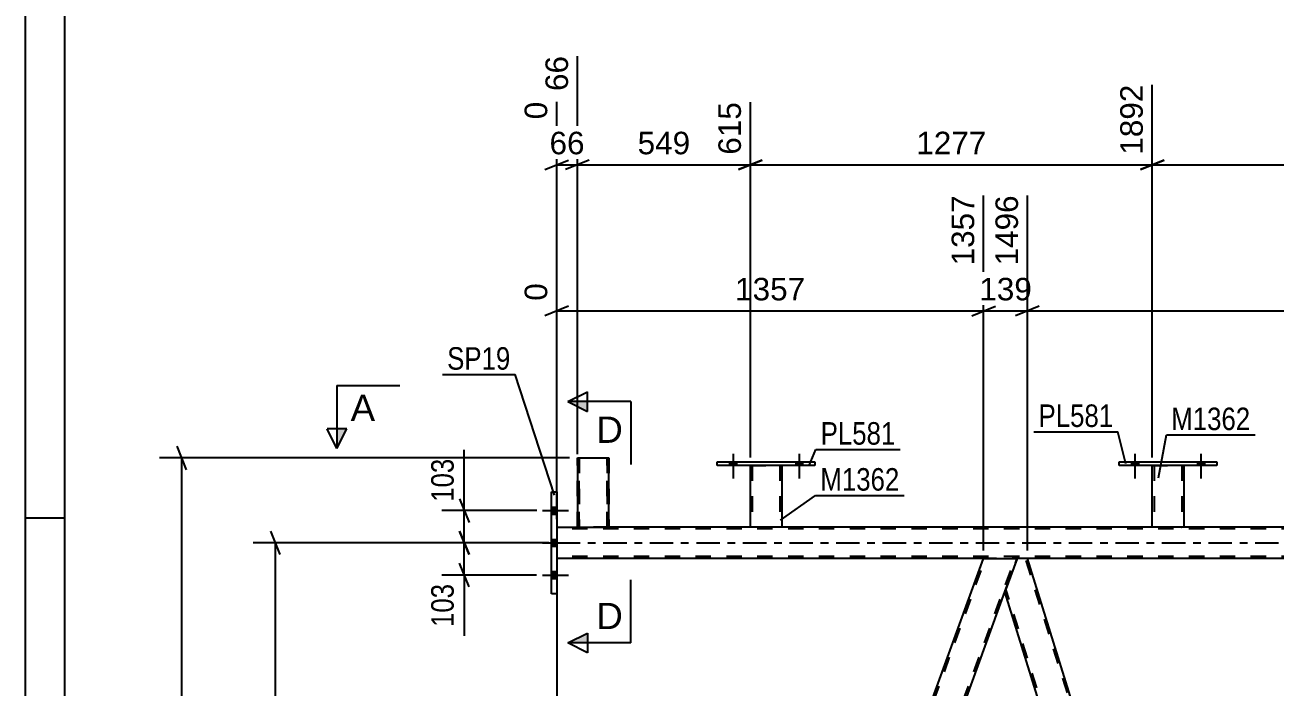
# Model space of a CAD drawing. Header units: millimetres. Extents: x 0 to 841, y 0 to 594.
# Drawn here: x 0 to 159, y 425.5 to 509.8 of the extents above; entities that cross this region are included whole.
import ezdxf

# ---------------------------------------------------------------- set-up
doc = ezdxf.new("R2010")
doc.units = ezdxf.units.MM
doc.linetypes.add('DXK_LINE_DOT2', pattern=[3.9198, 1.9599, -1.9599])
doc.linetypes.add('DXK_LINE_DOT3', pattern=[5.9187, 2.979, -0.9799, 0.9799, -0.9799])
doc.styles.add('Arial', font='arial.ttf', dxfattribs={"height": 0.2})
doc.styles.add('Arial Narrow', font='ARIALN.TTF', dxfattribs={"height": 0.2})

# ---------------------------------------------------------------- blocks, each defined once
blk = doc.blocks.new('Unknown-717034159-1133')
at = {"color": 5, "linetype": 'Continuous'}
for p, q in [((0, 594), (0, 0)), ((5, 589), (5, 5)), ((5, 447), (0, 447))]:
    blk.add_line(p, q, dxfattribs=at)
blk = doc.blocks.new('Bolt-717034159-3560 - 3558')
at = {"linetype": 'Continuous'}
for points in [[(89.56, 453.71), (90.44, 453.71), (90.44, 454.19), (89.56, 454.19)], [(97.96, 453.71), (98.84, 453.71), (98.84, 454.19), (97.96, 454.19)]]:
    blk.add_hatch(color=1, dxfattribs=at).paths.add_polyline_path(points)
at = {"color": 1, "linetype": 'Continuous'}
for p, q in [((90, 455.19), (90, 452.07)), ((98.4, 455.19), (98.4, 452.07)), ((89.56, 454.19), (89.56, 453.71)), ((90.44, 454.19), (90.44, 453.71)), ((97.96, 454.19), (97.96, 453.71)), ((98.84, 454.19), (98.84, 453.71))]:
    blk.add_line(p, q, dxfattribs=at)
blk = doc.blocks.new('Bolt-717034159-3561 - 3558')
at = {"linetype": 'Continuous'}
for points in [[(89.56, 453.71), (90.44, 453.71), (90.44, 454.19), (89.56, 454.19)], [(97.96, 453.71), (98.84, 453.71), (98.84, 454.19), (97.96, 454.19)]]:
    blk.add_hatch(color=1, dxfattribs=at).paths.add_polyline_path(points)
at = {"color": 1, "linetype": 'Continuous'}
for p, q in [((90, 455.19), (90, 452.07)), ((98.4, 455.19), (98.4, 452.07)), ((89.56, 454.19), (89.56, 453.71)), ((90.44, 454.19), (90.44, 453.71)), ((97.96, 454.19), (97.96, 453.71)), ((98.84, 454.19), (98.84, 453.71))]:
    blk.add_line(p, q, dxfattribs=at)
blk = doc.blocks.new('Bolt-717034159-3562 - 3558')
at = {"linetype": 'Continuous'}
for points in [[(140.64, 453.71), (141.52, 453.71), (141.52, 454.19), (140.64, 454.19)], [(149.04, 453.71), (149.92, 453.71), (149.92, 454.19), (149.04, 454.19)]]:
    blk.add_hatch(color=1, dxfattribs=at).paths.add_polyline_path(points)
at = {"color": 1, "linetype": 'Continuous'}
for p, q in [((141.08, 455.19), (141.08, 452.07)), ((149.48, 455.19), (149.48, 452.07)), ((140.64, 454.19), (140.64, 453.71)), ((141.52, 454.19), (141.52, 453.71)), ((149.04, 454.19), (149.04, 453.71)), ((149.92, 454.19), (149.92, 453.71))]:
    blk.add_line(p, q, dxfattribs=at)
blk = doc.blocks.new('Bolt-717034159-3563 - 3558')
at = {"linetype": 'Continuous'}
for points in [[(140.64, 453.71), (141.52, 453.71), (141.52, 454.19), (140.64, 454.19)], [(149.04, 453.71), (149.92, 453.71), (149.92, 454.19), (149.04, 454.19)]]:
    blk.add_hatch(color=1, dxfattribs=at).paths.add_polyline_path(points)
at = {"color": 1, "linetype": 'Continuous'}
for p, q in [((141.08, 455.19), (141.08, 452.07)), ((149.48, 455.19), (149.48, 452.07)), ((140.64, 454.19), (140.64, 453.71)), ((141.52, 454.19), (141.52, 453.71)), ((149.04, 454.19), (149.04, 453.71)), ((149.92, 454.19), (149.92, 453.71))]:
    blk.add_line(p, q, dxfattribs=at)
blk = doc.blocks.new('Part-717034159-3628 - 3558')
at = {"color": 2, "linetype": 'Continuous'}
for p, q in [((143.28, 445.87), (143.28, 453.71)), ((147.28, 453.71), (147.28, 445.87)), ((147.24, 445.87), (143.28, 445.87)), ((147.28, 445.87), (147.24, 445.87))]:
    blk.add_line(p, q, dxfattribs=at)
at = {"color": 7, "linetype": 'DXK_LINE_DOT2'}
for p, q in [((143.28, 453.71), (147.28, 453.71)), ((143.28, 453.71), (143.28, 453.71)), ((143.28, 453.71), (143.28, 453.71)), ((143.52, 453.71), (143.52, 445.87)), ((147.04, 453.71), (147.04, 445.87)), ((147.28, 453.71), (147.28, 453.71)), ((147.28, 453.71), (147.28, 453.71)), ((147.02, 445.87), (147.04, 445.87))]:
    blk.add_line(p, q, dxfattribs=at)
blk = doc.blocks.new('Part-717034159-3588 - 3558')
at = {"color": 2, "linetype": 'Continuous'}
for p, q in [((70.22, 454.67), (70.22, 454.67)), ((70.22, 454.67), (70.22, 445.87)), ((70.22, 454.67), (74.22, 454.67)), ((74.22, 454.67), (74.22, 454.67)), ((74.22, 445.87), (74.22, 454.67)), ((70.22, 445.87), (70.22, 445.87)), ((70.22, 445.87), (74.18, 445.87)), ((74.22, 445.87), (74.18, 445.87)), ((74.22, 445.87), (74.22, 445.87))]:
    blk.add_line(p, q, dxfattribs=at)
at = {"color": 7, "linetype": 'DXK_LINE_DOT2'}
for p, q in [((70.22, 445.87), (70.22, 454.67)), ((70.22, 454.67), (70.22, 454.67)), ((70.26, 454.67), (70.26, 454.67)), ((70.36, 454.67), (70.36, 454.67)), ((70.46, 454.67), (70.46, 454.67)), ((70.46, 445.87), (70.46, 454.67)), ((70.46, 454.67), (70.46, 445.87)), ((70.46, 454.67), (70.48, 454.67)), ((70.46, 454.67), (70.48, 454.67)), ((70.48, 454.67), (70.52, 454.67)), ((70.48, 454.67), (70.52, 454.67)), ((70.52, 454.67), (70.52, 454.67)), ((70.52, 454.67), (70.53, 454.67)), ((70.7, 454.67), (70.7, 454.67)), ((70.7, 454.67), (70.7, 454.67)), ((73.98, 445.87), (73.98, 454.67)), ((73.98, 454.67), (73.98, 445.87)), ((74.22, 454.67), (74.22, 445.87)), ((70.22, 445.87), (70.22, 445.87)), ((70.26, 445.87), (70.7, 445.87)), ((70.46, 445.87), (70.46, 445.87)), ((70.7, 445.87), (70.7, 445.87)), ((70.7, 445.87), (70.7, 445.87)), ((73.96, 445.87), (73.98, 445.87)), ((73.96, 445.87), (73.98, 445.87)), ((73.98, 445.87), (73.98, 445.87)), ((74.22, 445.87), (74.22, 445.87))]:
    blk.add_line(p, q, dxfattribs=at)
blk = doc.blocks.new('Part-717034159-3603 - 3558')
at = {"color": 2, "linetype": 'Continuous'}
for p, q in [((88, 453.71), (88, 454.19)), ((88, 454.19), (100.4, 454.19)), ((100.4, 453.71), (88, 453.71)), ((100.4, 454.19), (100.4, 453.71))]:
    blk.add_line(p, q, dxfattribs=at)
blk = doc.blocks.new('Part-717034159-3618 - 3558')
at = {"color": 2, "linetype": 'Continuous'}
for p, q in [((92.2, 445.87), (92.2, 453.71)), ((96.2, 453.71), (96.2, 445.87)), ((96.16, 445.87), (92.2, 445.87)), ((96.2, 445.87), (96.16, 445.87))]:
    blk.add_line(p, q, dxfattribs=at)
at = {"color": 7, "linetype": 'DXK_LINE_DOT2'}
for p, q in [((92.2, 453.71), (96.2, 453.71)), ((92.2, 453.71), (92.2, 453.71)), ((92.2, 453.71), (92.2, 453.71)), ((92.44, 453.71), (92.44, 445.87)), ((95.96, 453.71), (95.96, 445.87)), ((96.2, 453.71), (96.2, 453.71)), ((96.2, 453.71), (96.2, 453.71)), ((95.94, 445.87), (95.96, 445.87))]:
    blk.add_line(p, q, dxfattribs=at)
blk = doc.blocks.new('Part-717034159-3623 - 3558')
at = {"color": 2, "linetype": 'Continuous'}
for p, q in [((139.08, 453.71), (139.08, 454.19)), ((139.08, 454.19), (151.48, 454.19)), ((151.48, 453.71), (139.08, 453.71)), ((151.48, 454.19), (151.48, 453.71))]:
    blk.add_line(p, q, dxfattribs=at)
blk = doc.blocks.new('Part-717034159-3886 - 3558')
at = {"color": 2, "linetype": 'Continuous'}
for p, q in [((126.1, 441.87), (124.56, 437.62)), ((127.42, 441.87), (126.1, 441.87)), ((163.7, 325.47), (127.42, 441.87)), ((159.51, 325.47), (124.56, 437.62))]:
    blk.add_line(p, q, dxfattribs=at)
at = {"color": 7, "linetype": 'DXK_LINE_DOT2'}
for p, q in [((163.99, 323.74), (127.17, 441.87)), ((161.27, 320.65), (124.69, 437.99)), ((161.02, 320.65), (159.51, 325.47)), ((164.12, 324.12), (163.7, 325.47)), ((162.86, 320.65), (164.12, 324.12)), ((161.02, 320.65), (162.86, 320.65))]:
    blk.add_line(p, q, dxfattribs=at)
blk = doc.blocks.new('Part-717034159-3805 - 3558')
at = {"color": 2, "linetype": 'Continuous'}
for p, q in [((67.58, 445.87), (70.22, 445.87)), ((92.2, 445.87), (74.22, 445.87)), ((143.28, 445.87), (96.2, 445.87)), ((194.36, 445.87), (147.28, 445.87)), ((121.85, 441.87), (67.58, 441.87)), ((206.98, 441.87), (127.42, 441.87))]:
    blk.add_line(p, q, dxfattribs=at)
at = {"color": 7, "linetype": 'DXK_LINE_DOT2'}
for p, q in [((67.58, 445.87), (67.58, 441.87)), ((730.04, 445.63), (67.58, 445.63)), ((74.22, 445.87), (70.22, 445.87)), ((96.2, 445.87), (92.2, 445.87)), ((147.28, 445.87), (143.28, 445.87)), ((730.04, 442.11), (67.58, 442.11)), ((127.42, 441.87), (121.85, 441.87))]:
    blk.add_line(p, q, dxfattribs=at)
at = {"color": 7, "linetype": 'DXK_LINE_DOT3'}
blk.add_line((67.58, 443.87), (730.04, 443.87), dxfattribs=at)
blk = doc.blocks.new('Part-717034159-3865 - 3558')
at = {"color": 2, "linetype": 'Continuous'}
for p, q in [((66.94, 450.37), (67.58, 450.37)), ((66.94, 437.37), (66.94, 450.37)), ((67.58, 450.37), (67.58, 437.37)), ((67.58, 437.37), (66.94, 437.37))]:
    blk.add_line(p, q, dxfattribs=at)
blk = doc.blocks.new('Part-717034159-3891 - 3558')
at = {"color": 2, "linetype": 'Continuous'}
for p, q in [((77.73, 320.65), (121.85, 441.87)), ((121.85, 441.87), (126.1, 441.87)), ((81.98, 320.65), (124.56, 437.62))]:
    blk.add_line(p, q, dxfattribs=at)
at = {"color": 7, "linetype": 'DXK_LINE_DOT2'}
for p, q in [((77.98, 320.65), (122.1, 441.87)), ((81.73, 320.65), (125.85, 441.87)), ((124.56, 437.62), (126.1, 441.87)), ((81.98, 320.65), (77.73, 320.65))]:
    blk.add_line(p, q, dxfattribs=at)
blk = doc.blocks.new('Bolt-717034159-3941 - 3558')
at = {"linetype": 'Continuous'}
for points in [[(67.58, 447.53), (67.58, 448.41), (66.94, 448.41), (66.94, 447.53)], [(67.58, 447.53), (67.58, 448.41), (66.94, 448.41), (66.94, 447.53)], [(67.58, 447.53), (67.58, 448.41), (66.94, 448.41), (66.94, 447.53)], [(67.58, 443.43), (67.58, 444.31), (66.94, 444.31), (66.94, 443.43)], [(67.58, 443.43), (67.58, 444.31), (66.94, 444.31), (66.94, 443.43)], [(67.58, 439.33), (67.58, 440.21), (66.94, 440.21), (66.94, 439.33)], [(67.58, 439.33), (67.58, 440.21), (66.94, 440.21), (66.94, 439.33)], [(67.58, 439.33), (67.58, 440.21), (66.94, 440.21), (66.94, 439.33)]]:
    blk.add_hatch(color=1, dxfattribs=at).paths.add_polyline_path(points)
at = {"color": 1, "linetype": 'Continuous'}
for p, q in [((65.78, 447.97), (69.1, 447.97)), ((65.78, 447.97), (69.1, 447.97)), ((65.78, 447.97), (69.1, 447.97)), ((66.94, 448.41), (67.58, 448.41)), ((66.94, 448.41), (67.58, 448.41)), ((66.94, 448.41), (67.58, 448.41)), ((66.94, 447.53), (67.58, 447.53)), ((66.94, 447.53), (67.58, 447.53)), ((66.94, 447.53), (67.58, 447.53)), ((65.78, 443.87), (69.1, 443.87)), ((65.78, 443.87), (69.1, 443.87)), ((66.94, 444.31), (67.58, 444.31)), ((66.94, 444.31), (67.58, 444.31)), ((66.94, 443.43), (67.58, 443.43)), ((66.94, 443.43), (67.58, 443.43)), ((65.78, 439.77), (69.1, 439.77)), ((65.78, 439.77), (69.1, 439.77)), ((65.78, 439.77), (69.1, 439.77)), ((66.94, 440.21), (67.58, 440.21)), ((66.94, 440.21), (67.58, 440.21)), ((66.94, 440.21), (67.58, 440.21)), ((66.94, 439.33), (67.58, 439.33)), ((66.94, 439.33), (67.58, 439.33)), ((66.94, 439.33), (67.58, 439.33))]:
    blk.add_line(p, q, dxfattribs=at)
blk = doc.blocks.new('StraightDimension-717034159-4133 - 3558')
at = {"color": 7, "linetype": 'Continuous'}
for p, q in [((70.22, 455.15), (70.22, 505.81)), ((92.2, 454.71), (92.2, 499.93)), ((71.72, 492.56), (68.72, 491.36)), ((70.22, 491.96), (92.2, 491.96)), ((90.7, 491.36), (93.7, 492.56))]:
    blk.add_line(p, q, dxfattribs=at)
at = {"color": 0, "linetype": 'Continuous'}
blk.add_wipeout([(91.6, 500.53), (87.4, 500.53), (87.4, 492.66), (91.6, 492.66)], dxfattribs=at)
at = {"color": 0}
blk.add_wipeout([(85.14, 492.71), (85.14, 496.91), (77.27, 496.91), (77.27, 492.71)], dxfattribs=at)
at = {"color": 3, "linetype": 'Continuous', "style": 'Arial'}
blk.add_text('615', height=2.865, rotation=90.0002, dxfattribs=at).set_placement((91, 493.26))
at = {"color": 3, "style": 'Arial'}
blk.add_text('549', height=2.865, dxfattribs=at).set_placement((77.87, 493.31))
blk = doc.blocks.new('StraightDimension-717034159-4063 - 3558')
at = {"color": 7, "linetype": 'Continuous'}
for p, q in [((55.24, 449.47), (56.44, 446.47)), ((65.05, 447.97), (52.99, 447.97)), ((55.84, 443.87), (55.84, 447.97)), ((56.44, 442.37), (55.24, 445.37)), ((66.58, 443.87), (52.99, 443.87))]:
    blk.add_line(p, q, dxfattribs=at)
at = {"color": 0}
blk.add_wipeout([(55.09, 455.18), (50.89, 455.18), (50.89, 448.49), (55.09, 448.49)], dxfattribs=at)
at = {"color": 7, "linetype": 'Continuous'}
blk.add_line((55.84, 447.97), (55.84, 455.7), dxfattribs=at)
blk.add_line((55.84, 447.97), (55.84, 455.7), dxfattribs=at)
at = {"color": 3, "style": 'Arial Narrow'}
blk.add_text('103', height=2.863, rotation=90.0002, dxfattribs=at).set_placement((54.49, 449.09))
blk = doc.blocks.new('StraightDimension-717034159-4102 - 3558')
at = {"color": 7, "linetype": 'Continuous'}
for p, q in [((67.58, 440.87), (67.58, 377.53)), ((49.16, 321.65), (49.16, 382.78)), ((50.66, 380.53), (47.66, 379.33)), ((66.08, 379.33), (69.08, 380.53)), ((49.16, 379.93), (67.58, 379.93))]:
    blk.add_line(p, q, dxfattribs=at)
at = {"color": 0}
blk.add_wipeout([(62.62, 380.68), (62.62, 384.88), (54.11, 384.88), (54.11, 380.68)], dxfattribs=at)
at = {"color": 3, "style": 'Arial Narrow'}
blk.add_text('1431', height=2.863, dxfattribs=at).set_placement((54.71, 381.28))
blk = doc.blocks.new('StraightDimension-717034159-4607 - 3558')
at = {"color": 7, "linetype": 'Continuous'}
for p, q in [((121.85, 442.87), (121.85, 488.06)), ((67.58, 446.87), (67.58, 476.89)), ((69.08, 473.97), (66.08, 472.77)), ((120.35, 472.77), (123.35, 473.97)), ((67.58, 473.37), (121.85, 473.37))]:
    blk.add_line(p, q, dxfattribs=at)
at = {"color": 0, "linetype": 'Continuous'}
for points in [[(121.25, 488.66), (117.05, 488.66), (117.05, 478.57), (121.25, 478.57)], [(66.98, 477.49), (62.78, 477.49), (62.78, 474.07), (66.98, 474.07)]]:
    blk.add_wipeout(points, dxfattribs=at)
at = {"color": 0}
blk.add_wipeout([(99.76, 474.12), (99.76, 478.32), (89.66, 478.32), (89.66, 474.12)], dxfattribs=at)
at = {"color": 3, "linetype": 'Continuous', "style": 'Arial'}
for s, height, p in [('1357', 2.865, (120.65, 479.17)), ('0', 2.87, (66.38, 474.67))]:
    blk.add_text(s, height=height, rotation=90.0002, dxfattribs=at).set_placement(p)
at = {"color": 3, "style": 'Arial'}
blk.add_text('1357', height=2.865, dxfattribs=at).set_placement((90.26, 474.72))
blk = doc.blocks.new('StraightDimension-717034159-4054 - 3558')
at = {"color": 7, "linetype": 'Continuous'}
for p, q in [((55.24, 445.37), (56.44, 442.37)), ((66.58, 443.87), (52.99, 443.87)), ((55.84, 439.77), (55.84, 443.87)), ((56.44, 438.27), (55.24, 441.27)), ((65.01, 439.77), (52.99, 439.77))]:
    blk.add_line(p, q, dxfattribs=at)
at = {"color": 0}
blk.add_wipeout([(55.09, 439.24), (50.89, 439.24), (50.89, 432.56), (55.09, 432.56)], dxfattribs=at)
at = {"color": 7, "linetype": 'Continuous'}
blk.add_line((55.84, 439.77), (55.84, 432.03), dxfattribs=at)
blk.add_line((55.84, 439.77), (55.84, 432.03), dxfattribs=at)
at = {"color": 3, "style": 'Arial Narrow'}
blk.add_text('103', height=2.863, rotation=90.0002, dxfattribs=at).set_placement((54.49, 433.16))
blk = doc.blocks.new('StraightDimension-717034159-4073 - 3558')
at = {"color": 7, "linetype": 'Continuous'}
for p, q in [((32.43, 442.37), (31.23, 445.37)), ((65.94, 443.87), (28.98, 443.87)), ((31.83, 318.01), (31.83, 443.87)), ((31.23, 319.51), (32.43, 316.51)), ((47.84, 318.01), (28.98, 318.01))]:
    blk.add_line(p, q, dxfattribs=at)
at = {"color": 0}
blk.add_wipeout([(31.08, 385.19), (26.88, 385.19), (26.88, 376.68), (31.08, 376.68)], dxfattribs=at)
at = {"color": 3, "style": 'Arial Narrow'}
blk.add_text('3146', height=2.863, rotation=90.0002, dxfattribs=at).set_placement((30.48, 377.28))
blk = doc.blocks.new('StraightDimension-717034159-4088 - 3558')
at = {"color": 7, "linetype": 'Continuous'}
for p, q in [((20.53, 453.17), (19.33, 456.17)), ((69.22, 454.67), (17.08, 454.67)), ((19.93, 310.27), (19.93, 454.67)), ((19.33, 311.77), (20.53, 308.77)), ((155.37, 310.27), (17.08, 310.27))]:
    blk.add_line(p, q, dxfattribs=at)
at = {"color": 0}
blk.add_wipeout([(19.18, 386.72), (14.98, 386.72), (14.98, 378.21), (19.18, 378.21)], dxfattribs=at)
at = {"color": 3, "style": 'Arial Narrow'}
blk.add_text('3610', height=2.863, rotation=90.0002, dxfattribs=at).set_placement((18.58, 378.81))
blk = doc.blocks.new('StraightDimension-717034159-4123 - 3558')
at = {"color": 7, "linetype": 'Continuous'}
for p, q in [((70.22, 455.15), (70.22, 505.81)), ((67.58, 446.87), (67.58, 499.98)), ((66.08, 491.36), (69.08, 492.56)), ((67.58, 491.96), (70.22, 491.96)), ((71.72, 492.56), (68.72, 491.36))]:
    blk.add_line(p, q, dxfattribs=at)
at = {"color": 0, "linetype": 'Continuous'}
blk.add_wipeout([(69.62, 506.41), (65.42, 506.41), (65.42, 500.76), (69.62, 500.76)], dxfattribs=at)
at = {"color": 0}
blk.add_wipeout([(71.72, 492.71), (71.72, 496.91), (66.07, 496.91), (66.07, 492.71)], dxfattribs=at)
at = {"color": 3, "linetype": 'Continuous', "style": 'Arial'}
blk.add_text('66', height=2.865, rotation=90.0002, dxfattribs=at).set_placement((69.02, 501.36))
at = {"color": 3, "style": 'Arial'}
blk.add_text('66', height=2.865, dxfattribs=at).set_placement((66.67, 493.31))
at = {"color": 0, "linetype": 'Continuous'}
blk.add_wipeout([(66.98, 500.58), (62.78, 500.58), (62.78, 497.16), (66.98, 497.16)], dxfattribs=at)
at = {"color": 3, "linetype": 'Continuous', "style": 'Arial'}
blk.add_text('0', height=2.87, rotation=90.0002, dxfattribs=at).set_placement((66.38, 497.76))
blk = doc.blocks.new('StraightDimension-717034159-4143 - 3558')
at = {"color": 7, "linetype": 'Continuous'}
for p, q in [((143.28, 454.71), (143.28, 502.15)), ((92.2, 454.71), (92.2, 499.93)), ((93.7, 492.56), (90.7, 491.36)), ((92.2, 491.96), (143.28, 491.96)), ((141.78, 491.36), (144.78, 492.56))]:
    blk.add_line(p, q, dxfattribs=at)
at = {"color": 0, "linetype": 'Continuous'}
blk.add_wipeout([(142.68, 502.75), (138.48, 502.75), (138.48, 492.66), (142.68, 492.66)], dxfattribs=at)
at = {"color": 0}
blk.add_wipeout([(122.78, 492.71), (122.78, 496.91), (112.69, 496.91), (112.69, 492.71)], dxfattribs=at)
at = {"color": 3, "linetype": 'Continuous', "style": 'Arial'}
blk.add_text('1892', height=2.865, rotation=90.0002, dxfattribs=at).set_placement((142.08, 493.26))
at = {"color": 3, "style": 'Arial'}
blk.add_text('1277', height=2.865, dxfattribs=at).set_placement((113.29, 493.31))
blk = doc.blocks.new('StraightDimension-717034159-4153 - 3558')
at = {"color": 7, "linetype": 'Continuous'}
for p, q in [((143.28, 454.71), (143.28, 502.15)), ((194.36, 454.71), (194.36, 502.15)), ((144.78, 492.56), (141.78, 491.36)), ((143.28, 491.96), (194.36, 491.96)), ((192.86, 491.36), (195.86, 492.56))]:
    blk.add_line(p, q, dxfattribs=at)
at = {"color": 0, "linetype": 'Continuous'}
blk.add_wipeout([(193.76, 502.75), (189.56, 502.75), (189.56, 492.66), (193.76, 492.66)], dxfattribs=at)
at = {"color": 0}
blk.add_wipeout([(173.86, 492.71), (173.86, 496.91), (163.77, 496.91), (163.77, 492.71)], dxfattribs=at)
at = {"color": 3, "linetype": 'Continuous', "style": 'Arial'}
blk.add_text('3170', height=2.865, rotation=90.0002, dxfattribs=at).set_placement((193.16, 493.26))
at = {"color": 3, "style": 'Arial'}
blk.add_text('1277', height=2.865, dxfattribs=at).set_placement((164.37, 493.31))
blk = doc.blocks.new('StraightDimension-717034159-4619 - 3558')
at = {"color": 7, "linetype": 'Continuous'}
for p, q in [((121.85, 442.87), (121.85, 488.06)), ((127.42, 442.87), (127.42, 488.06)), ((120.35, 472.77), (123.35, 473.97)), ((128.92, 473.97), (125.92, 472.77)), ((121.85, 473.37), (127.42, 473.37))]:
    blk.add_line(p, q, dxfattribs=at)
at = {"color": 0}
blk.add_wipeout([(128.57, 474.12), (128.57, 478.32), (120.7, 478.32), (120.7, 474.12)], dxfattribs=at)
at = {"color": 3, "style": 'Arial'}
blk.add_text('139', height=2.865, dxfattribs=at).set_placement((121.3, 474.72))
at = {"color": 0, "linetype": 'Continuous'}
blk.add_wipeout([(126.82, 488.66), (122.62, 488.66), (122.62, 478.57), (126.82, 478.57)], dxfattribs=at)
at = {"color": 3, "linetype": 'Continuous', "style": 'Arial'}
blk.add_text('1496', height=2.865, rotation=90.0002, dxfattribs=at).set_placement((126.22, 479.17))
blk = doc.blocks.new('StraightDimension-717034159-4638 - 3558')
at = {"color": 7, "linetype": 'Continuous'}
for p, q in [((127.42, 442.87), (127.42, 488.06)), ((206.98, 442.87), (206.98, 488.06)), ((128.92, 473.97), (125.92, 472.77)), ((205.48, 472.77), (208.48, 473.97)), ((127.42, 473.37), (206.98, 473.37))]:
    blk.add_line(p, q, dxfattribs=at)
at = {"color": 0, "linetype": 'Continuous'}
blk.add_wipeout([(206.38, 488.66), (202.18, 488.66), (202.18, 478.57), (206.38, 478.57)], dxfattribs=at)
at = {"color": 0}
blk.add_wipeout([(172.25, 474.12), (172.25, 478.32), (162.15, 478.32), (162.15, 474.12)], dxfattribs=at)
at = {"color": 3, "linetype": 'Continuous', "style": 'Arial'}
blk.add_text('3485', height=2.865, rotation=90.0002, dxfattribs=at).set_placement((205.78, 479.17))
at = {"color": 3, "style": 'Arial'}
blk.add_text('1989', height=2.865, dxfattribs=at).set_placement((162.75, 474.72))
blk = doc.blocks.new('Mark-717034159-3619 - 3558')
at = {"color": 0}
blk.add_wipeout([(138.33, 458.61), (138.33, 461.61), (128.83, 461.61), (128.83, 458.61)], dxfattribs=at)
blk.add_wipeout([(138.33, 458.61), (138.33, 461.61), (128.83, 461.61), (128.83, 458.61)], dxfattribs=at)
at = {"color": 30, "linetype": 'Continuous'}
for p in [(128.23, 458.01), (139.91, 453.9)]:
    blk.add_line(p, (138.93, 458.01), dxfattribs=at)
at = {"color": 3, "style": 'Arial Narrow'}
blk.add_text('PL581', height=2.863, dxfattribs=at).set_placement((128.83, 458.61))
blk = doc.blocks.new('Mark-717034159-3624 - 3558')
at = {"color": 0}
blk.add_wipeout([(155.76, 458.21), (155.76, 461.21), (145.7, 461.21), (145.7, 458.21)], dxfattribs=at)
blk.add_wipeout([(155.76, 458.21), (155.76, 461.21), (145.7, 461.21), (145.7, 458.21)], dxfattribs=at)
at = {"color": 30, "linetype": 'Continuous'}
for p, q in [((144.09, 452.13), (145.1, 457.61)), ((145.1, 457.61), (156.36, 457.61))]:
    blk.add_line(p, q, dxfattribs=at)
at = {"color": 3, "style": 'Arial Narrow'}
blk.add_text('M1362', height=2.863, dxfattribs=at).set_placement((145.7, 458.21))
blk = doc.blocks.new('Mark-717034159-3599 - 3558')
at = {"color": 0}
blk.add_wipeout([(110.65, 456.36), (110.65, 459.36), (101.14, 459.36), (101.14, 456.36)], dxfattribs=at)
blk.add_wipeout([(110.65, 456.36), (110.65, 459.36), (101.14, 459.36), (101.14, 456.36)], dxfattribs=at)
at = {"color": 30, "linetype": 'Continuous'}
for p, q in [((99.68, 453.71), (100.54, 455.76)), ((100.54, 455.76), (111.25, 455.76))]:
    blk.add_line(p, q, dxfattribs=at)
at = {"color": 3, "style": 'Arial Narrow'}
blk.add_text('PL581', height=2.863, dxfattribs=at).set_placement((101.14, 456.36))
blk = doc.blocks.new('Mark-717034159-3614 - 3558')
at = {"color": 0}
blk.add_wipeout([(111.15, 450.51), (111.15, 453.51), (101.1, 453.51), (101.1, 450.51)], dxfattribs=at)
blk.add_wipeout([(111.15, 450.51), (111.15, 453.51), (101.1, 453.51), (101.1, 450.51)], dxfattribs=at)
at = {"color": 30, "linetype": 'Continuous'}
for p, q in [((96.01, 446.73), (100.5, 449.91)), ((100.5, 449.91), (111.75, 449.91))]:
    blk.add_line(p, q, dxfattribs=at)
at = {"color": 3, "style": 'Arial Narrow'}
blk.add_text('M1362', height=2.863, dxfattribs=at).set_placement((101.1, 450.51))
blk = doc.blocks.new('Mark-717034159-3861 - 3558')
at = {"color": 0}
blk.add_wipeout([(61.7, 465.9), (61.7, 468.9), (53.66, 468.9), (53.66, 465.9)], dxfattribs=at)
blk.add_wipeout([(61.7, 465.9), (61.7, 468.9), (53.66, 468.9), (53.66, 465.9)], dxfattribs=at)
at = {"color": 30, "linetype": 'Continuous'}
for p in [(53.06, 465.3), (67.3, 449.92)]:
    blk.add_line(p, (62.3, 465.3), dxfattribs=at)
at = {"color": 3, "style": 'Arial Narrow'}
blk.add_text('SP19', height=2.863, dxfattribs=at).set_placement((53.66, 465.9))
blk = doc.blocks.new('SectionMark-717034159-5190 - 3558')
at = {"linetype": 'Continuous'}
blk.add_hatch(color=6, dxfattribs=at).paths.add_polyline_path([(39.64, 458.37), (40.89, 458.37), (39.64, 455.87)])
at = {"color": 6, "linetype": 'Continuous'}
for p, q in [((39.64, 463.87), (47.64, 463.87)), ((39.64, 463.87), (39.64, 455.87)), ((39.64, 455.87), (38.39, 458.37)), ((40.89, 458.37), (38.39, 458.37)), ((39.64, 455.87), (40.89, 458.37))]:
    blk.add_line(p, q, dxfattribs=at)
at = {"color": 0, "linetype": 'Continuous'}
blk.add_wipeout([(44.5, 459.37), (44.5, 462.87), (41.39, 462.87), (41.39, 459.37)], dxfattribs=at)
at = {"color": 3, "linetype": 'Continuous', "style": 'Arial'}
blk.add_text('A', height=3.34, dxfattribs=at).set_placement((41.39, 459.37))
blk = doc.blocks.new('SectionMark-717034159-5192 - 3558')
at = {"linetype": 'Continuous'}
for points in [[(71.49, 461.84), (71.49, 460.59), (68.99, 461.84)], [(71.49, 432.39), (71.49, 431.14), (68.99, 431.14)]]:
    blk.add_hatch(color=6, dxfattribs=at).paths.add_polyline_path(points)
at = {"color": 6, "linetype": 'Continuous'}
for p, q in [((68.99, 461.84), (71.49, 463.09)), ((71.49, 460.59), (71.49, 463.09)), ((76.99, 461.84), (68.99, 461.84)), ((68.99, 461.84), (71.49, 460.59)), ((76.99, 461.84), (76.99, 453.84)), ((76.99, 431.14), (76.99, 439.14)), ((68.99, 431.14), (71.49, 432.39)), ((76.99, 431.14), (68.99, 431.14)), ((71.49, 429.89), (68.99, 431.14)), ((71.49, 432.39), (71.49, 429.89))]:
    blk.add_line(p, q, dxfattribs=at)
at = {"color": 0, "linetype": 'Continuous'}
for points in [[(75.99, 456.59), (75.99, 460.09), (72.62, 460.09), (72.62, 456.59)], [(75.99, 432.89), (75.99, 436.39), (72.62, 436.39), (72.62, 432.89)]]:
    blk.add_wipeout(points, dxfattribs=at)
at = {"color": 3, "linetype": 'Continuous', "style": 'Arial'}
for p in [(72.62, 456.59), (72.62, 432.89)]:
    blk.add_text('D', height=3.34, dxfattribs=at).set_placement(p)

msp = doc.modelspace()

# ---------------------------------------------------------------- block references
for name in ['Unknown-717034159-1133', 'Bolt-717034159-3560 - 3558', 'Bolt-717034159-3561 - 3558', 'Bolt-717034159-3562 - 3558', 'Bolt-717034159-3563 - 3558', 'Part-717034159-3588 - 3558', 'Part-717034159-3603 - 3558', 'Part-717034159-3618 - 3558', 'Part-717034159-3623 - 3558', 'Part-717034159-3628 - 3558', 'Part-717034159-3865 - 3558', 'Bolt-717034159-3941 - 3558', 'Part-717034159-3805 - 3558', 'Part-717034159-3891 - 3558', 'Part-717034159-3886 - 3558']:
    msp.add_blockref(name, (0, 0))

# ---------------------------------------------------------------- next in the draw order: block references
for name in ['StraightDimension-717034159-4133 - 3558', 'StraightDimension-717034159-4063 - 3558', 'StraightDimension-717034159-4102 - 3558']:
    msp.add_blockref(name, (0, 0))

# ---------------------------------------------------------------- next in the draw order: block references
msp.add_blockref('StraightDimension-717034159-4607 - 3558', (0, 0))

# ---------------------------------------------------------------- next in the draw order: block references
msp.add_blockref('StraightDimension-717034159-4054 - 3558', (0, 0))

# ---------------------------------------------------------------- next in the draw order: block references
msp.add_blockref('StraightDimension-717034159-4073 - 3558', (0, 0))

# ---------------------------------------------------------------- next in the draw order: block references
msp.add_blockref('StraightDimension-717034159-4088 - 3558', (0, 0))

# ---------------------------------------------------------------- next in the draw order: block references
for name in ['StraightDimension-717034159-4123 - 3558', 'StraightDimension-717034159-4143 - 3558']:
    msp.add_blockref(name, (0, 0))

# ---------------------------------------------------------------- next in the draw order: block references
for name in ['StraightDimension-717034159-4153 - 3558', 'StraightDimension-717034159-4619 - 3558', 'Mark-717034159-3861 - 3558', 'Mark-717034159-3599 - 3558']:
    msp.add_blockref(name, (0, 0))

# ---------------------------------------------------------------- next in the draw order: block references
for name in ['StraightDimension-717034159-4638 - 3558', 'Mark-717034159-3614 - 3558']:
    msp.add_blockref(name, (0, 0))

# ---------------------------------------------------------------- next in the draw order: block references
for name in ['Mark-717034159-3619 - 3558', 'Mark-717034159-3624 - 3558']:
    msp.add_blockref(name, (0, 0))

# ---------------------------------------------------------------- next in the draw order: block references
msp.add_blockref('SectionMark-717034159-5190 - 3558', (0, 0))

# ---------------------------------------------------------------- next in the draw order: block references
msp.add_blockref('SectionMark-717034159-5192 - 3558', (0, 0))

doc.saveas('drawing.dxf')
